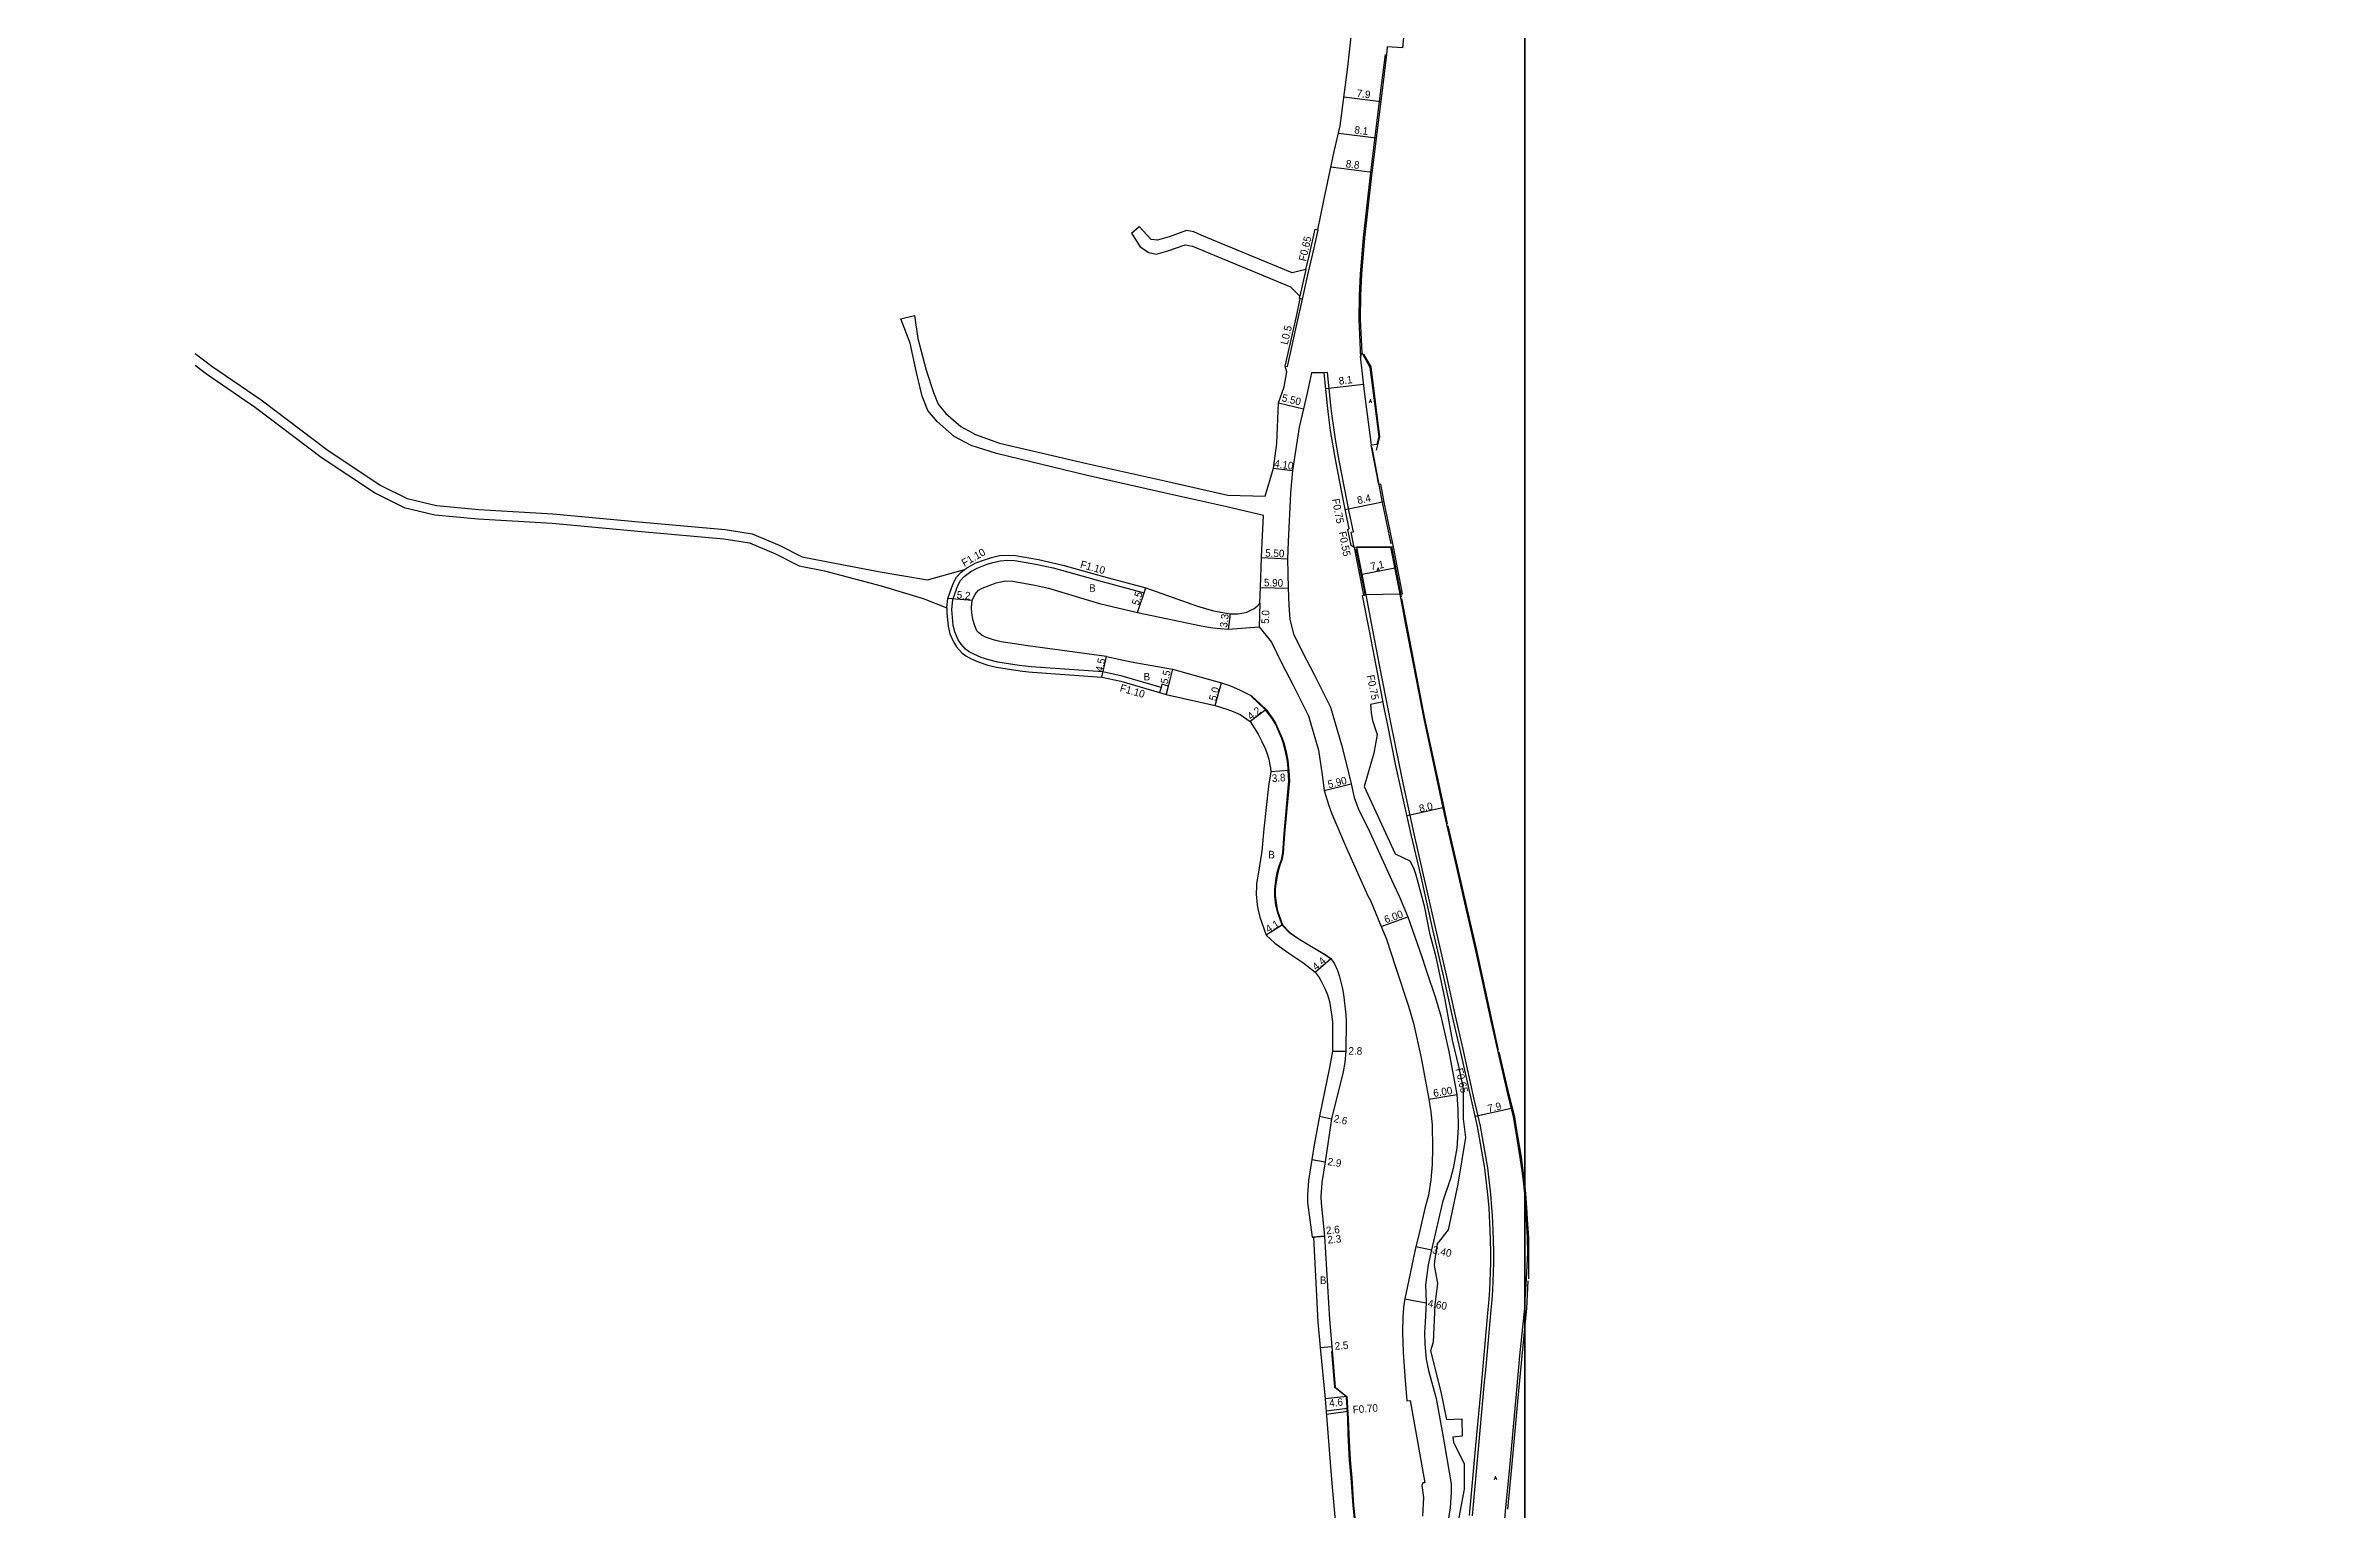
# Model space of a CAD drawing. Header units: metres. Extents: x -16000 to -12000, y -93000 to -90000.
# Drawn here: x -13114.1 to -12628.1, y -91604.3 to -91293.4 of the extents above; entities that cross this region are included whole.
import ezdxf

# ---------------------------------------------------------------- set-up
doc = ezdxf.new("R2010")
doc.units = ezdxf.units.M
doc.header["$LTSCALE"] = 2.5
for name, color, linetype in [('その他', 7, 'Continuous'), ('側溝・桝', 7, 'Continuous'), ('図郭', 7, 'Continuous'), ('幅員', 7, 'Continuous'), ('歩道・分離帯・安全施設', 7, 'Continuous'), ('舗装', 7, 'Continuous'), ('道路', 7, 'Continuous')]:
    doc.layers.add(name, color=color, linetype=linetype)
doc.styles.get("Standard").update_dxf_attribs({"font": ''})
doc.styles.add('YOKO_DECO', font='txt.shx', dxfattribs={"bigfont": 'extfont.shx'})
doc.styles.get('Standard').set_extended_font_data('@MS PGothic')

msp = doc.modelspace()

# ---------------------------------------------------------------- linework, layer by layer
at = {"layer": 'その他', "flags": 128}
msp.add_lwpolyline([(-12830.1, -91432.66), (-12832.78, -91433.25), (-12832.67, -91434.95), (-12832.67, -91434.95), (-12832.36, -91436.59), (-12831.33, -91439.56), (-12832.04, -91443.58), (-12834.11, -91450.65), (-12827.56, -91464.91), (-12824.42, -91466.44), (-12823.64, -91467.89), (-12823.13, -91469.38), (-12821.41, -91475.96), (-12820.22, -91481.74), (-12818.98, -91486.5), (-12817.06, -91495.52), (-12815.45, -91504.47), (-12814, -91510.37), (-12813.28, -91513.77), (-12813.07, -91515.19), (-12813.1, -91521.19), (-12812.57, -91525.15), (-12814.22, -91535.04), (-12816.32, -91544.76), (-12818.63, -91547.72), (-12819.18, -91551.42), (-12819.28, -91552.29), (-12818.57, -91556.09), (-12819.1, -91560.64), (-12819.48, -91568.61), (-12820.05, -91570.45), (-12817.82, -91579.17), (-12816.66, -91585.04), (-12813.37, -91584.9), (-12813.29, -91588.58), (-12815.32, -91588.73), (-12815.14, -91589.79), (-12812.86, -91594.42), (-12812.88, -91599.79), (-12814.47, -91608.11)], dxfattribs=at)
at = {"layer": '側溝・桝'}
for points in [[(-12847.71, -91347.02), (-12847.22, -91347.13), (-12846.08, -91342.01), (-12845.12, -91337.8), (-12843.89, -91332.48), (-12843.93, -91332.47)], [(-12846.49, -91340.88), (-12847.75, -91346.52)], [(-12850.87, -91361.36), (-12850.38, -91361.47), (-12848.04, -91350.93), (-12847.22, -91347.13)], [(-12836.26, -91399.9), (-12836.86, -91396.66), (-12836.4, -91396.58), (-12837.29, -91392.33), (-12837.74, -91390.15), (-12839.43, -91381.42), (-12840.13, -91377.39), (-12840.51, -91374.93), (-12840.97, -91371.53), (-12841.2, -91369.69), (-12841.91, -91362.76), (-12842.65, -91362.83)], [(-12877.26, -91429.6), (-12885.53, -91427.21), (-12889.63, -91426.31), (-12904.81, -91425.23), (-12907.39, -91424.93), (-12911.94, -91424.23), (-12913.85, -91423.76), (-12915.42, -91423.24), (-12917.04, -91422.55), (-12917.98, -91422.03), (-12918.79, -91421.44), (-12919.68, -91420.43), (-12920.31, -91419.47), (-12921.03, -91417.79), (-12921.39, -91416.47), (-12921.62, -91413.91), (-12921.66, -91413.13), (-12921.46, -91410.92), (-12920.4, -91407.95), (-12919.81, -91406.89), (-12919.09, -91406.04), (-12917.66, -91404.96), (-12916.32, -91404.24), (-12914.17, -91403.41), (-12912.99, -91403.05), (-12911.32, -91402.69), (-12909.86, -91402.58), (-12908.27, -91402.65), (-12903.48, -91403.5), (-12900.13, -91404.22), (-12889.75, -91407.09), (-12880.83, -91409.51), (-12880.48, -91408.47)], [(-12922.73, -91412.7), (-12922.54, -91410.68), (-12921.4, -91407.5), (-12920.68, -91406.18), (-12919.76, -91405.17), (-12918.97, -91404.57)], [(-12811.12, -91605.46), (-12809.76, -91590.56), (-12808.61, -91577.82), (-12808.24, -91573.74), (-12807.14, -91561.73), (-12806.96, -91559.61), (-12806.82, -91557.54), (-12806.71, -91555.71), (-12806.6, -91551.75), (-12806.61, -91549.28), (-12806.73, -91544.84), (-12806.79, -91543.29), (-12806.87, -91541.76), (-12806.98, -91539.99), (-12807.21, -91537.18), (-12807.7, -91532.85), (-12807.86, -91531.57), (-12809.43, -91522.72), (-12810.73, -91517.01), (-12813.12, -91506.36), (-12814.72, -91499.33), (-12816.58, -91490.99), (-12818.89, -91480.87), (-12821.51, -91469.35), (-12823.5, -91460.69), (-12825.79, -91450.22), (-12826.72, -91445.74), (-12828.47, -91437.07), (-12829.06, -91434.13), (-12830.49, -91426.63), (-12832.27, -91417.42), (-12833.72, -91409.92)], [(-12837.64, -91582.64), (-12842.16, -91583.24)], [(-12837.6, -91583.34), (-12842.11, -91583.94)]]:
    msp.add_lwpolyline(points, dxfattribs=at)
msp.add_lwpolyline([(-12876.13, -91431.07), (-12875.64, -91429.34), (-12877.07, -91428.92), (-12877.26, -91429.6), (-12877.56, -91430.65)], close=True, dxfattribs=at)
at = {"layer": '図郭'}
for points in [[(-13600, -91800), (-12800, -91800), (-12800, -91200), (-13600, -91200)], [(-12800, -91800), (-12000, -91800), (-12000, -91200), (-12800, -91200)]]:
    msp.add_lwpolyline(points, close=True, dxfattribs=at)
at = {"layer": '幅員'}
for points in [[(-12838.43, -91304.21), (-12830.61, -91305.17)], [(-12839.58, -91311.9), (-12831.56, -91312.89)], [(-12841.2, -91319.1), (-12832.45, -91320.18)], [(-12852.32, -91369.15), (-12846.97, -91370.42)], [(-12842.31, -91366.14), (-12834.28, -91365.18)], [(-12853.39, -91383.04), (-12849.32, -91383.57)], [(-12838.16, -91391.82), (-12829.9, -91390.1)], [(-12855.92, -91402.02), (-12850.43, -91402.26)], [(-12856.14, -91408.35), (-12850.24, -91408.49)], [(-12834.57, -91405.56), (-12827.59, -91404.2)], [(-12917.36, -91411.15), (-12922.54, -91410.68)], [(-12882.23, -91413.68), (-12880.48, -91408.47)], [(-12856.25, -91411.71), (-12856.44, -91416.71)], [(-12862.59, -91413.96), (-12862.99, -91417.24)], [(-12889.79, -91427.4), (-12888.8, -91423.01)], [(-12874.83, -91425.72), (-12876.13, -91431.07)], [(-12865.73, -91433.46), (-12864.42, -91428.64)], [(-12854.96, -91434.3), (-12858.3, -91436.86)], [(-12850.14, -91447.25), (-12853.93, -91447.54)], [(-12842.6, -91451.49), (-12836.87, -91450.09)], [(-12817.16, -91455.1), (-12825, -91456.87)], [(-12851.45, -91480.01), (-12854.93, -91482.17)], [(-12830.5, -91480.32), (-12824.85, -91478.3)], [(-12844.56, -91490.05), (-12841.23, -91487.17)], [(-12840.84, -91506.79), (-12838.04, -91506.81)], [(-12820.39, -91516.97), (-12814.47, -91516.01)], [(-12802.84, -91518.96), (-12810.54, -91520.71)], [(-12843.61, -91520.59), (-12841.07, -91521.15)], [(-12845.24, -91529.83), (-12842.38, -91530.3)], [(-12845.14, -91546.32), (-12842.56, -91546.07)], [(-12842.56, -91546.07), (-12844.85, -91546.29)], [(-12823.15, -91548.26), (-12819.83, -91548.98)], [(-12825.46, -91559.42), (-12820.93, -91560.22)], [(-12843.48, -91569.74), (-12840.99, -91569.53)], [(-12837.79, -91580.13), (-12842.37, -91580.6)]]:
    msp.add_lwpolyline(points, dxfattribs=at)
at = {"layer": '歩道・分離帯・安全施設'}
for points in [[(-12834.82, -91359.61), (-12835.21, -91351.46), (-12835.14, -91346.4), (-12834.93, -91341.88), (-12834.28, -91334.1), (-12832.78, -91320.87), (-12830.63, -91303.42), (-12829.62, -91295.23)], [(-12834.57, -91358.58), (-12834.98, -91359.28), (-12834.09, -91366.77), (-12832.62, -91378.16)], [(-12834.57, -91358.58), (-12834.98, -91359.28), (-12834.09, -91366.77), (-12832.62, -91378.16)], [(-12831.53, -91379.24), (-12830.81, -91376.39), (-12832.67, -91361.53), (-12834.17, -91358.81)], [(-12828.4, -91399.09), (-12830.23, -91390.32), (-12832.43, -91378.62)], [(-12835.87, -91400.17), (-12833.91, -91410.04)], [(-12826.2, -91410.34), (-12828.27, -91399.7)], [(-12816.42, -91458.55), (-12817.16, -91455.1), (-12821.22, -91436.2), (-12825.09, -91416.24), (-12826.12, -91410.73)], [(-12850.29, -91446.75), (-12850.43, -91445.32), (-12850.55, -91444.46), (-12850.73, -91443.58), (-12851.23, -91441.53), (-12851.64, -91440.31), (-12852.91, -91437.46), (-12853.63, -91436.21), (-12855.04, -91434.37), (-12858.1, -91431.48)], [(-12841.3, -91487.24), (-12842.46, -91486.34), (-12844.97, -91484.87), (-12847.8, -91483.2), (-12849.93, -91481.74), (-12851.54, -91480.07), (-12852.53, -91477.23), (-12852.85, -91475.82), (-12853.07, -91473.9), (-12853.12, -91473.09), (-12853.11, -91472.44), (-12853.05, -91471.74), (-12852.72, -91469.63), (-12852.57, -91468.87), (-12852.12, -91467.27), (-12851.71, -91466.2), (-12851.39, -91464.74), (-12851.12, -91460.58), (-12850.09, -91449.41), (-12850.24, -91447.26), (-12850.29, -91446.75)], [(-12805.58, -91506.58), (-12806.88, -91500.72), (-12808.95, -91491.22), (-12810.3, -91485.12), (-12812.16, -91476.82), (-12814.31, -91467.52), (-12816.32, -91458.95)], [(-12800, -91535.01), (-12800.01, -91534.93), (-12800.29, -91532.71), (-12800.74, -91529.35), (-12801.75, -91523.19), (-12802.16, -91520.72), (-12803.37, -91515.83), (-12805.45, -91506.94)], [(-12799.18, -91555.18), (-12799.13, -91549.57), (-12799.19, -91546.51), (-12799.41, -91542.49), (-12799.55, -91540), (-12799.78, -91537.02), (-12800, -91535.01)], [(-12800, -91565.69), (-12799.58, -91561.41), (-12799.33, -91555.55)], [(-12803.63, -91604.08), (-12802.74, -91595.22), (-12801.41, -91580.41), (-12800.58, -91571.53), (-12800, -91565.69)], [(-12835.66, -91610.91), (-12836.46, -91603.25), (-12836.86, -91597.38), (-12837.21, -91593.61), (-12837.35, -91590.98), (-12837.49, -91588.13), (-12837.61, -91584.88), (-12837.89, -91580.18), (-12840.37, -91578.24), (-12841, -91570.54)]]:
    msp.add_lwpolyline(points, dxfattribs=at)
at = {"layer": '舗装'}
for points in [[(-12828.45, -91399.84), (-12835.7, -91399.79)], [(-12826.49, -91409.81), (-12833.72, -91409.92)]]:
    msp.add_lwpolyline(points, dxfattribs=at)
at = {"layer": '道路'}
for points in [[(-12821.97, -91277.99), (-12823.95, -91280.41), (-12824.57, -91281.72), (-12824.99, -91283.5), (-12826, -91293.8), (-12829.22, -91293.62), (-12829.38, -91295.25)], [(-12843.93, -91332.47), (-12842.68, -91326.23), (-12840.52, -91315.84), (-12839.21, -91310.38), (-12837.62, -91297.85), (-12836.87, -91291.46)], [(-12829.38, -91295.25), (-12830.4, -91303.44), (-12832.54, -91320.89), (-12834.05, -91334.12), (-12834.69, -91341.89), (-12834.9, -91346.41), (-12834.97, -91351.46), (-12834.63, -91358.48), (-12834.57, -91358.58), (-12834.53, -91358.64), (-12832.89, -91361.59), (-12831.04, -91376.38), (-12831.44, -91377.99), (-12832.62, -91378.16)], [(-12883.52, -91333.12), (-12881.92, -91331.74)], [(-12883.52, -91333.12), (-12881.69, -91336.05), (-12879.88, -91337.27), (-12878.32, -91337.64), (-12875.83, -91336.9), (-12872.11, -91335.61), (-12870.55, -91335.9), (-12868.9, -91336.65), (-12849.79, -91344.54), (-12847.75, -91346.52)], [(-12846.49, -91340.88), (-12849.38, -91341.59), (-12868.61, -91333.65), (-12870.26, -91332.89), (-12871.82, -91332.6), (-12875.54, -91333.9), (-12878.02, -91334.63), (-12879.32, -91334.53), (-12881.92, -91331.74)], [(-12846.49, -91340.88), (-12845.76, -91337.65), (-12844.53, -91332.33), (-12843.93, -91332.47)], [(-12850.87, -91361.36), (-12848.52, -91350.82), (-12847.71, -91347.02), (-12847.86, -91346.99), (-12847.75, -91346.52)], [(-12932.54, -91351.37), (-12929.57, -91350.62)], [(-12855.5, -91393.12), (-12863.31, -91391.27), (-12876.67, -91388.27), (-12893.24, -91384.54), (-12912.2, -91379.91), (-12917.6, -91378.2), (-12921.21, -91376.3), (-12924.76, -91373.17), (-12926.74, -91370.79), (-12927.95, -91367.77), (-12929.18, -91362.74), (-12930.52, -91356.47), (-12932.54, -91351.37)], [(-12929.57, -91350.62), (-12928.89, -91355.5), (-12927.13, -91362.26), (-12925.56, -91367.01), (-12924.56, -91369.49), (-12922.96, -91371.43), (-12919.78, -91374.23), (-12916.63, -91375.88), (-12911.59, -91377.77), (-12892.99, -91382.03), (-12876.43, -91385.76), (-12863.07, -91388.76), (-12855.12, -91388.97)], [(-13082.33, -91358.69), (-13078.78, -91361.36), (-13068.33, -91368.51), (-13054.42, -91379.1), (-13043.08, -91386.62), (-13037.31, -91389.51), (-13031.12, -91390.96), (-13022.08, -91391.82), (-13006.43, -91392.71), (-12987.34, -91394.53), (-12969.81, -91396.04), (-12964.07, -91396.95), (-12958.31, -91399.4), (-12953.43, -91401.86), (-12948.35, -91402.89), (-12936.86, -91405.04), (-12926.81, -91406.76), (-12918.97, -91404.57)], [(-13082.33, -91361.19), (-13079.95, -91362.99), (-13069.5, -91370.14), (-13055.58, -91380.73), (-13044.08, -91388.36), (-13038, -91391.4), (-13031.45, -91392.94), (-13022.24, -91393.82), (-13006.57, -91394.7), (-12987.55, -91396.52), (-12970.06, -91398.03), (-12964.62, -91398.89), (-12959.15, -91401.21), (-12954.09, -91403.77), (-12948.71, -91404.85), (-12936.7, -91408.04), (-12927.76, -91410.74), (-12922.73, -91412.7)], [(-12851.12, -91365.77), (-12850.55, -91362.58), (-12850.87, -91361.36)], [(-12811.75, -91605.42), (-12810.39, -91590.51), (-12809.24, -91577.77), (-12808.86, -91573.69), (-12807.77, -91561.68), (-12807.59, -91559.57), (-12807.45, -91557.51), (-12807.34, -91555.69), (-12807.23, -91551.73), (-12807.25, -91549.28), (-12807.36, -91544.85), (-12807.42, -91543.31), (-12807.5, -91541.79), (-12807.61, -91540.03), (-12807.84, -91537.24), (-12808.33, -91532.91), (-12808.48, -91531.66), (-12810.05, -91522.84), (-12811.34, -91517.14), (-12813.74, -91506.49), (-12815.33, -91499.46), (-12817.2, -91491.12), (-12819.51, -91481), (-12822.12, -91469.48), (-12824.11, -91460.83), (-12826.46, -91450.37), (-12827.45, -91445.89), (-12829.2, -91437.22), (-12829.79, -91434.28), (-12831.22, -91426.77), (-12833, -91417.56), (-12834.45, -91410.07), (-12833.72, -91409.92), (-12834.7, -91404.88), (-12835.7, -91399.79), (-12836.26, -91399.9), (-12836.89, -91399.47), (-12837.62, -91396.05), (-12837.3, -91395.95), (-12838.02, -91392.48), (-12838.47, -91390.3), (-12840.16, -91381.56), (-12840.86, -91377.51), (-12841.25, -91375.04), (-12841.71, -91371.63), (-12841.94, -91369.77), (-12842.65, -91362.83), (-12845.32, -91362.81), (-12846.14, -91366.76)], [(-12855.12, -91388.97), (-12853.39, -91383.04), (-12852.67, -91377.84), (-12852.32, -91369.15), (-12851.12, -91365.77)], [(-12846.14, -91366.76), (-12846.97, -91370.42), (-12847.9, -91374.35), (-12849.32, -91383.57), (-12849.73, -91388.36), (-12850.25, -91398.7), (-12850.43, -91402.26), (-12850.24, -91408.49), (-12850.14, -91412.14), (-12849.9, -91415.16)], [(-12800, -91537.34), (-12800.02, -91537.04), (-12800.25, -91534.96), (-12800.53, -91532.74), (-12800.98, -91529.39), (-12801.98, -91523.23), (-12802.39, -91520.77), (-12803.61, -91515.88), (-12805.68, -91506.99), (-12807.09, -91500.76), (-12809.16, -91491.27), (-12810.51, -91485.16), (-12812.37, -91476.87), (-12814.52, -91467.57), (-12816.53, -91458.99), (-12817.35, -91455.14), (-12821.41, -91436.24), (-12825.28, -91416.27), (-12826.49, -91409.81), (-12828.45, -91399.84), (-12827.89, -91399.72), (-12829.87, -91390.24), (-12830.58, -91386.45), (-12831.04, -91386.54), (-12832.62, -91378.16)], [(-12856.25, -91411.71), (-12856.14, -91408.35), (-12855.92, -91402.02), (-12855.81, -91398.81), (-12855.5, -91393.12)], [(-12918.97, -91404.57), (-12918.35, -91404.1), (-12916.59, -91403.16), (-12914.96, -91402.54), (-12913.26, -91401.98), (-12911.54, -91401.61), (-12909.69, -91401.49), (-12908.15, -91401.56), (-12903.3, -91402.41), (-12898.08, -91403.64), (-12889.46, -91406.03), (-12880.48, -91408.47), (-12869.49, -91412.36), (-12866.13, -91413.3), (-12862.59, -91413.96), (-12860.94, -91413.94), (-12859.68, -91413.78), (-12859.06, -91413.61), (-12858.44, -91413.36), (-12857.5, -91412.84), (-12856.86, -91412.35), (-12856.25, -91411.71)], [(-12888.8, -91423.01), (-12905.56, -91420.76), (-12911.22, -91419.89), (-12912.61, -91419.54), (-12914.52, -91418.9), (-12915.32, -91418.47), (-12915.99, -91417.96), (-12916.34, -91417.56), (-12916.78, -91416.54), (-12917.21, -91415.17), (-12917.45, -91413.77), (-12917.5, -91412.68), (-12917.36, -91411.15), (-12916.73, -91409.8), (-12916, -91408.97), (-12915.25, -91408.53), (-12912.26, -91407.39), (-12910.26, -91406.97), (-12908.75, -91407.04), (-12903.73, -91407.92), (-12901.14, -91408.54), (-12890.33, -91411.74), (-12882.23, -91413.68), (-12868.72, -91416.54), (-12866.23, -91416.95), (-12862.99, -91417.24), (-12856.44, -91416.71)], [(-12922.73, -91412.7), (-12922.74, -91413.84), (-12922.49, -91416.57), (-12922.07, -91418.18), (-12921.32, -91419.89), (-12920.68, -91420.95), (-12919.55, -91422.24), (-12918.7, -91422.9), (-12917.57, -91423.51), (-12915.9, -91424.24), (-12914.02, -91424.87), (-12912.18, -91425.31), (-12907.17, -91426.08), (-12905.38, -91426.29), (-12904.54, -91426.35), (-12889.79, -91427.4), (-12885.8, -91428.28), (-12877.56, -91430.65), (-12876.13, -91431.07), (-12865.73, -91433.46), (-12863.26, -91434.18), (-12861.93, -91434.68), (-12860.46, -91435.36), (-12858.3, -91436.86), (-12856.65, -91439.5), (-12855.82, -91441.04), (-12855.15, -91442.53), (-12854.79, -91443.46), (-12854.4, -91444.82), (-12854.14, -91446.03), (-12854.04, -91446.75)], [(-12856.44, -91416.71), (-12853.82, -91420), (-12851.7, -91424.37), (-12849.2, -91429.13), (-12845.94, -91435.59), (-12843.8, -91442.92), (-12843.03, -91448.16)], [(-12849.9, -91415.16), (-12849.13, -91418.23), (-12847.24, -91422.11), (-12844.76, -91426.84), (-12841.27, -91433.75), (-12838.92, -91441.78), (-12837.9, -91445.92), (-12836.87, -91450.09)], [(-12888.8, -91423.01), (-12883.58, -91424.15), (-12874.83, -91425.72), (-12864.42, -91428.64), (-12862.5, -91429.28), (-12860.42, -91430.17), (-12858.04, -91431.4), (-12854.96, -91434.3), (-12853.48, -91436.25), (-12852.93, -91437.16), (-12851.51, -91440.35), (-12851.17, -91441.34), (-12850.64, -91443.56), (-12850.46, -91444.41)], [(-12854.04, -91446.75), (-12853.93, -91447.54), (-12854.45, -91450.53), (-12855.41, -91459.58), (-12855.86, -91464.32), (-12856.64, -91469.26), (-12856.97, -91471.21), (-12856.99, -91471.76), (-12857.04, -91473.47), (-12856.81, -91475.78), (-12856.65, -91476.85), (-12856.3, -91478.39), (-12854.93, -91482.17), (-12853.11, -91483.88), (-12850.09, -91486.04), (-12847.17, -91488), (-12844.56, -91490.05), (-12843.67, -91491.18), (-12843.29, -91491.78), (-12842.34, -91493.79), (-12841.88, -91494.88), (-12841.49, -91496.25), (-12840.98, -91499.42), (-12840.88, -91500.63), (-12840.84, -91506.79), (-12841.45, -91510.3), (-12843.61, -91520.59), (-12844.73, -91526.67), (-12845.24, -91529.83), (-12845.97, -91534.27), (-12846.18, -91537.3), (-12846.14, -91538.91), (-12845.14, -91546.32), (-12844.85, -91546.29), (-12843.93, -91564.38), (-12843.48, -91569.74), (-12842.37, -91580.6), (-12841.05, -91597.72), (-12840.09, -91608.89)], [(-12850.19, -91446.75), (-12850.14, -91447.25), (-12849.99, -91449.41), (-12851.02, -91460.59), (-12851.29, -91464.77), (-12851.61, -91466.24), (-12852.02, -91467.3), (-12852.47, -91468.89), (-12852.62, -91469.59), (-12852.96, -91471.76), (-12853.02, -91472.45), (-12853.02, -91473.02), (-12852.99, -91473.78), (-12852.75, -91475.84), (-12852.49, -91477.05), (-12851.45, -91480.01), (-12849.87, -91481.66), (-12847.75, -91483.11), (-12844.92, -91484.78), (-12842.41, -91486.26), (-12841.23, -91487.17), (-12840.39, -91488.25), (-12839.76, -91489.71), (-12839.41, -91490.73), (-12838.71, -91493.57), (-12838.49, -91494.78), (-12838.01, -91499), (-12837.95, -91500.52), (-12838.04, -91506.81), (-12838.25, -91509.19), (-12838.58, -91511.23), (-12841.07, -91521.15), (-12842.38, -91530.3), (-12843.11, -91534.73), (-12843.3, -91537.73), (-12843.25, -91539.05), (-12842.56, -91546.07), (-12841.49, -91563.76), (-12840.99, -91569.53), (-12840.27, -91578.18), (-12837.79, -91580.13), (-12837.51, -91584.88), (-12837.39, -91588.13), (-12837.25, -91590.97), (-12837.11, -91593.6), (-12836.76, -91597.38), (-12836.36, -91603.24), (-12835.56, -91610.91)], [(-12850.46, -91444.41), (-12850.35, -91445.14), (-12850.19, -91446.75)], [(-12843.03, -91448.16), (-12842.6, -91451.49), (-12841.7, -91454.48), (-12840.99, -91456.41), (-12837.85, -91463.71), (-12833.32, -91473.83), (-12832.78, -91474.82), (-12830.5, -91480.32), (-12829.38, -91483.07), (-12827.49, -91488.88), (-12824.71, -91497.25), (-12823.67, -91500.85), (-12821.99, -91508.24)], [(-12836.87, -91450.09), (-12836.27, -91452.98), (-12835.24, -91455.62), (-12833.24, -91459.53), (-12827.86, -91471.34), (-12826.67, -91473.93), (-12824.85, -91478.3), (-12821.98, -91486.54), (-12820.92, -91489.84), (-12818.97, -91495.47), (-12817.85, -91499.36), (-12816.14, -91506.91)], [(-12821.99, -91508.24), (-12820.39, -91516.97), (-12819.94, -91519.68), (-12819.68, -91522.42), (-12819.58, -91527.38), (-12819.71, -91530.9), (-12820, -91534.13), (-12820.49, -91537.39), (-12821.25, -91540.18), (-12822.41, -91545.55), (-12823.15, -91548.26), (-12825.46, -91559.42), (-12825.69, -91560.58), (-12825.89, -91563.05), (-12825.95, -91566.55), (-12825.84, -91570.72), (-12825.51, -91575.8), (-12825.09, -91581.02), (-12824.36, -91580.96), (-12821.22, -91598.44), (-12821.67, -91598.49), (-12821.87, -91599.02), (-12821.53, -91601.54), (-12821.76, -91605.51)], [(-12816.14, -91506.91), (-12814.47, -91516.01), (-12814.24, -91519.17), (-12814.15, -91523.02), (-12814.43, -91527.4), (-12815.22, -91531.69), (-12815.79, -91533.83), (-12817.5, -91538.89), (-12819.83, -91548.98), (-12820.52, -91552.16), (-12821.13, -91556.51), (-12821.06, -91557.96), (-12820.93, -91560.22), (-12821.19, -91564.36), (-12821.28, -91566.61), (-12821.24, -91569.02), (-12820.99, -91572.2), (-12820.48, -91574.64), (-12818.81, -91580.57), (-12817.4, -91588.35), (-12815.67, -91598.69), (-12815.62, -91600.48), (-12815.85, -91603.75), (-12817.54, -91614.39)], [(-12800, -91560.74), (-12799.64, -91555.18), (-12799.37, -91549.58), (-12799.43, -91546.52), (-12799.65, -91542.5), (-12799.79, -91540.02), (-12800, -91537.34)], [(-12800, -91720.68), (-12800.85, -91711.18), (-12801.59, -91702.57), (-12803.86, -91680.89), (-12805.04, -91669.15), (-12805.74, -91653.21), (-12805.89, -91645.13), (-12805.86, -91639.03), (-12805.7, -91631.22), (-12805.57, -91625.46), (-12805.27, -91620.56), (-12804.86, -91613.98), (-12804.12, -91604.44), (-12803.2, -91595.17), (-12801.88, -91580.36), (-12801.04, -91571.48), (-12800.04, -91561.36), (-12800, -91560.74)]]:
    msp.add_lwpolyline(points, dxfattribs=at)
for points in [[(-12835.7, -91399.79), (-12836.26, -91399.9), (-12835.26, -91404.99), (-12834.29, -91410.03), (-12833.72, -91409.92), (-12834.7, -91404.88)], [(-12828.45, -91399.84), (-12826.49, -91409.81), (-12833.72, -91409.92), (-12834.7, -91404.88), (-12835.7, -91399.79)], [(-12828.45, -91399.84), (-12826.49, -91409.81), (-12825.95, -91409.71), (-12827.9, -91399.73)]]:
    msp.add_lwpolyline(points, close=True, dxfattribs=at)

# ---------------------------------------------------------------- texts
at = {"layer": '側溝・桝'}
for s, rotation, p in [('F0.65', 77, (-12846.49, -91339.23)), ('L0.5', 77, (-12850.36, -91356.93)), ('F0.75', 281, (-12840.97, -91389.66)), ('F0.55', 281, (-12839.54, -91396.64)), ('F1.10', 29.5566, (-12919.03, -91404)), ('F1.10', 344.5456, (-12894.54, -91404.16)), ('F0.75', 281, (-12833.56, -91427.09)), ('F1.10', 343.91, (-12886.12, -91430.38)), ('F0.65', 283, (-12814.76, -91510.61)), ('F0.70', 4.2781, (-12836.49, -91583.72))]:
    msp.add_text(s, height=1.6, rotation=rotation, dxfattribs=at).set_placement(p)
at = {"layer": '幅員'}
for s, rotation, p in [('7.9', 353, (-12835.78, -91304.2)), ('8.1', 353, (-12836.27, -91311.96)), ('8.8', 353, (-12838.11, -91319.17)), ('8.1', 7, (-12839.42, -91365.34)), ('5.50', 346.7316, (-12851.72, -91368.82)), ('4.10', 352.5534, (-12853.3, -91382.83)), ('8.4', 12, (-12835.42, -91390.68)), ('5.50', 357.4861, (-12855.16, -91401.81)), ('7.1', 11, (-12832.63, -91404.74)), ('5.90', 358.6068, (-12855.42, -91408.12)), ('5.2', 354.7908, (-12920.7, -91410.69)), ('5.5', 71.447, (-12882.03, -91412.32)), ('5.0', 87.9343, (-12854.35, -91416.12)), ('3.3', 83.1005, (-12863.21, -91416.96)), ('4.5', 77.268, (-12889.67, -91426.43)), ('5.5', 76.2789, (-12875.86, -91428.98)), ('5.0', 74.7812, (-12865.59, -91432.57)), ('4.2', 37.4486, (-12858.17, -91436.6)), ('3.8', 4.3583, (-12853.67, -91449.69)), ('5.90', 13.7182, (-12841.65, -91451)), ('8.0', 13, (-12822.26, -91456.13)), ('4.1', 31.8104, (-12854.43, -91481.76)), ('6.00', 19.6905, (-12829.53, -91479.71)), ('4.4', 40.7896, (-12844.3, -91489.78)), ('2.8', 359.5439, (-12837.45, -91507.55)), ('6.00', 9.206, (-12819.32, -91516.54)), ('7.9', 13, (-12807.71, -91519.82)), ('2.6', 347.5203, (-12840.71, -91521.83)), ('2.9', 350.6556, (-12841.98, -91530.97)), ('2.6', 5.6567, (-12842.15, -91545.71)), ('2.3', 5.6567, (-12841.82, -91547.68)), ('3.40', 347.9239, (-12819.74, -91549.7)), ('4.60', 350.0305, (-12820.71, -91561.06)), ('2.5', 4.8259, (-12840.31, -91570.23)), ('4.6', 5.8691, (-12841.47, -91582.34))]:
    msp.add_text(s, height=1.6, rotation=rotation, dxfattribs=at).set_placement(p)
at = {"layer": '舗装', "style": 'YOKO_DECO'}
for p in [(-12833.08, -91369.14, 243.51), (-12831.44, -91404.88, 243.08), (-12806.52, -91597.82, 239.98)]:
    msp.add_text('A', height=0.75, dxfattribs=at).set_placement(p)
at = {"layer": '舗装'}
for p in [(-12892.53, -91409.29), (-12880.97, -91428.1), (-12854.49, -91465.88), (-12843.53, -91556.25)]:
    msp.add_text('B', height=1.6, dxfattribs=at).set_placement(p)

doc.saveas('drawing.dxf')
